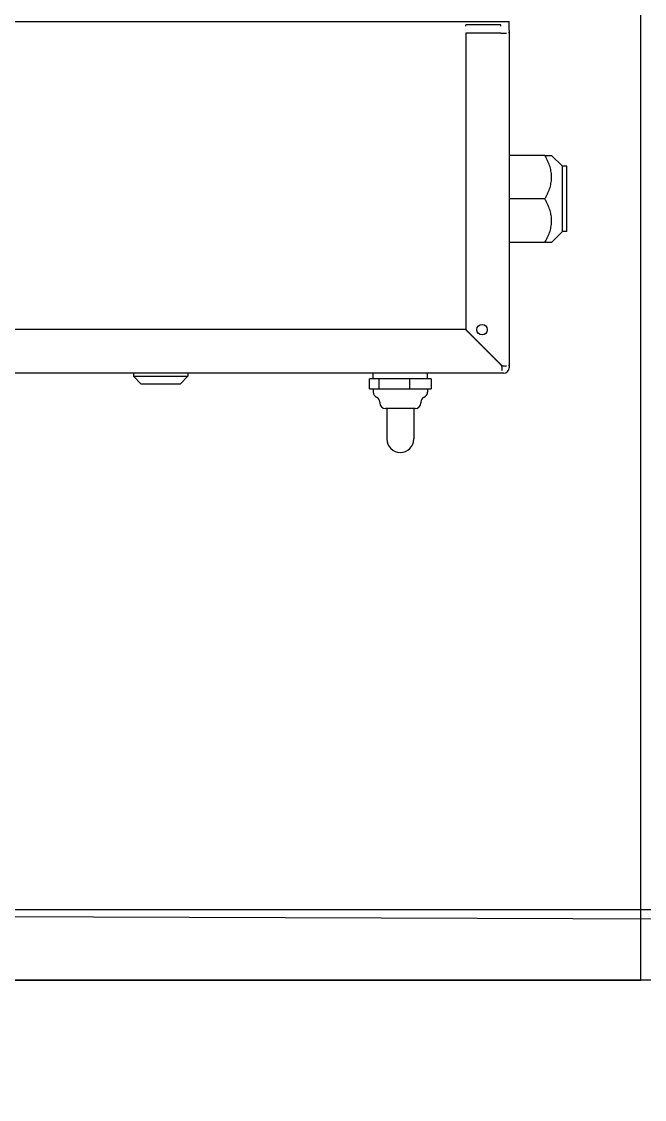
# Model space of a CAD drawing. Header units: millimetres. Extents: x -10496 to -5455, y -188 to 7293.
# Drawn here: x -7701.82 to -7683.67, y 4965.91 to 4997.33 of the extents above; entities that cross this region are included whole.
import ezdxf

# ---------------------------------------------------------------- set-up
doc = ezdxf.new("R2010")
doc.units = ezdxf.units.MM
doc.linetypes.add('DASHED', pattern=[19.05, 12.7, -6.35])
for name, color, linetype in [('GJC ALAN', 2, 'Continuous'), ('Kıtc-002 Çizgi', 7, 'Continuous'), ('Kıtc-040 Davlumbaz', 4, 'Continuous')]:
    doc.layers.add(name, color=color, linetype=linetype)
doc.layers.add('GJC_duvar', color=10, linetype='Continuous', lineweight=30)

# ---------------------------------------------------------------- blocks, each defined once
blk = doc.blocks.new('B2_YS$0$2501-B2-XrefF$0$MK-cutter1')
for p, q in [((0.375, 10.66), (-0.375, 10.66)), ((-0.375, 10.66), (-0.375, 10.61)), ((0.375, 10.66), (0.375, 10.61)), ((-0.375, 10.61), (-0.5, 10.485)), ((0.375, 10.61), (-0.375, 10.61)), ((0.375, 10.61), (0.5, 10.485)), ((-0.5, 10.408), (-0.5, 10)), ((0, 10.408), (0, 10)), ((0.5, 10.408), (0.5, 10)), ((-2.036, 2.061), (-2.036, 9.999)), ((-1.939, 9.999), (-2.036, 9.999)), ((-1.985, 9.903), (-2, 9.903)), ((-2, 9.903), (-2, 9.5)), ((-1.939, 9.999), (1.937, 9.999)), ((-1.903, 9.999), (-1.903, 10)), ((-1.903, 10), (1.903, 10)), ((-1.903, 9.903), (-1.903, 9.969)), ((-1.903, 9.903), (-1.903, 9.5)), ((1.499, 9.5), (1.902, 9.903)), ((1.903, 9.902), (1.5, 9.499)), ((2, 9.937), (2, 2.124)), ((-1.985, 9.5), (-2, 9.5)), ((-1.903, 9.5), (1.499, 9.5)), ((1.5, 9.499), (1.5, 2.501)), ((2.065, 9.063), (2, 9.063)), ((2.065, 9.102), (2.065, 8.979)), ((2.065, 9.102), (2.18, 9.102)), ((2.18, 8.979), (2.18, 9.102)), ((2.18, 9.063), (2.217, 9.063)), ((2.065, 8.979), (2.065, 8.856)), ((2.18, 8.856), (2.18, 8.979)), ((2.333, 8.984), (2.342, 8.984)), ((2.405, 8.922), (2.405, 8.578)), ((2.065, 8.856), (2.065, 8.68)), ((2.065, 8.856), (2.18, 8.856)), ((2.18, 8.68), (2.18, 8.856)), ((2.405, 8.905), (2.755, 8.905)), ((2.065, 8.68), (2.065, 8.505)), ((2.18, 8.505), (2.18, 8.68)), ((2.405, 8.595), (2.755, 8.595)), ((2.065, 8.438), (2, 8.438)), ((2.065, 8.505), (2.065, 8.451)), ((2.065, 8.505), (2.18, 8.505)), ((2.065, 8.451), (2.065, 8.398)), ((2.18, 8.451), (2.18, 8.505)), ((2.18, 8.398), (2.18, 8.451)), ((2.18, 8.438), (2.217, 8.438)), ((2.333, 8.516), (2.342, 8.516)), ((2.18, 8.398), (2.065, 8.398)), ((2, 6.313), (2.035, 6.313)), ((2.035, 5.688), (2.035, 6.313)), ((2.125, 6.223), (2.035, 6.313)), ((2.125, 6.223), (2.125, 5.778)), ((2.125, 5.778), (2.035, 5.688)), ((2, 5.688), (2.035, 5.688))]:
    blk.add_line(p, q)
blk.add_circle((1.5, 9.688), 0.06)
for centre, radius, start, end in [((-1.903, 9.903), 0.097, 90, 98.2343), ((1.903, 9.903), 0.097, 81.7657, 90), ((1.937, 9.937), 0.0625, 0, 90), ((2.217, 9), 0.0625, 22.0243, 90), ((2.333, 9.047), 0.0625, 202.0243, 270), ((2.342, 8.922), 0.0625, 0, 90), ((2.755, 8.75), 0.155, 270, 90), ((2.342, 8.578), 0.0625, 270, 0), ((2.217, 8.5), 0.0625, 270, 337.9757), ((2.333, 8.453), 0.0625, 90, 157.9757)]:
    blk.add_arc(centre, radius, start, end)
for points, weights in [([(-0.5, 10.408), (-0.5, 10.485), (-0.5, 10.485)], [1.04422863406, 1.125, 1.125]), ([(0, 10.408), (-0.25, 10.552), (-0.5, 10.408)], [1.04422863406, 1.20577136594, 1.04422863406]), ([(0.5, 10.408), (0.25, 10.552), (0, 10.408)], [1.04422863406, 1.20577136594, 1.04422863406]), ([(0.5, 10.485), (0.5, 10.485), (0.5, 10.408)], [1.125, 1.125, 1.04422863406])]:
    blk.add_rational_spline(points, weights, degree=2)
for points, knots in [([(1.902, 9.903), (1.906, 9.907), (1.909, 9.912), (1.914, 9.922), (1.915, 9.927), (1.917, 9.939), (1.918, 9.945), (1.917, 9.957), (1.917, 9.963), (1.916, 9.969)], [0, 0, 0, 0, 0.0430512, 0.0430512, 0.0879227, 0.0879227, 0.1381305, 0.1381305, 0.1912986, 0.1912986, 0.1912986, 0.1912986]), ([(1.968, 9.916), (1.965, 9.917), (1.961, 9.917), (1.953, 9.918), (1.949, 9.918), (1.936, 9.917), (1.928, 9.916), (1.918, 9.913), (1.915, 9.911), (1.908, 9.907), (1.905, 9.905), (1.903, 9.902)], [0.2079808, 0.2079808, 0.2079808, 0.2079808, 0.2459559, 0.2459559, 0.2879053, 0.2879053, 0.3597129, 0.3597129, 0.3943009, 0.3943009, 0.4288282, 0.4288282, 0.4288282, 0.4288282])]:
    blk.add_open_spline(points, degree=3, knots=knots)
blk.add_open_spline([(1.904, 9.999), (1.903, 10), (1.903, 10), (1.903, 10)], degree=3)
blk = doc.blocks.new('A$C7693d8d3')
at = {"layer": 'Kıtc-002 Çizgi', "xscale": 2.54, "yscale": 2.54, "zscale": 2.54}
blk.add_blockref('B2_YS$0$2501-B2-XrefF$0$MK-cutter1', (163.674, 36.819, 0), dxfattribs=at)
blk = doc.blocks.new('new ytong')
at = {"layer": 'GJC_duvar'}
blk.add_lwpolyline([(-18990.665, 5230.653), (-19556.41, 5230.653)], dxfattribs=at)

msp = doc.modelspace()

# ---------------------------------------------------------------- linework, layer by layer
msp.add_lwpolyline([(-7753.781, 4969.389), (-7683.781, 4969.389), (-7683.781, 5159.389), (-7753.781, 5159.389)], close=True)
at = {"layer": 'Kıtc-040 Davlumbaz', "linetype": 'DASHED'}
msp.add_lwpolyline([(-7613.781, 5419.436), (-7753.781, 5419.436), (-7753.781, 4969.389), (-7613.781, 4969.389)], close=True, dxfattribs=at)

# ---------------------------------------------------------------- block references
at = {"rotation": 270}
msp.add_blockref('A$C7693d8d3', (-7749.831, 5155.835), dxfattribs=at)

# ---------------------------------------------------------------- next in the draw order: block references
at = {"layer": 'GJC_duvar', "color": 41, "true_color": 0xf4ee51}
msp.add_blockref('new ytong', (11608.455, -261.264), dxfattribs=at)

# ---------------------------------------------------------------- next in the draw order: linework, layer by layer
at = {"layer": 'GJC ALAN', "color": 40, "lineweight": 30, "true_color": 0xf8d731}
msp.add_lwpolyline([(-6802.847, 4954.389), (-6802.847, 5956.282), (-7184.287, 6068.262), (-7189.473, 6050.495), (-7278.79, 6076.565), (-7272.719, 6094.369), (-7755.236, 6236.171), (-7755.236, 4971.435), (-7188.882, 4969.389), (-7188.882, 4954.389), (-6802.847, 4954.389)], dxfattribs=at)
msp.add_lwpolyline([(-7753.781, 5409.436), (-7483.31, 5409.436), (-7483.31, 4971.435), (-7753.781, 4971.435)], close=True, dxfattribs=at)

doc.saveas('drawing.dxf')
